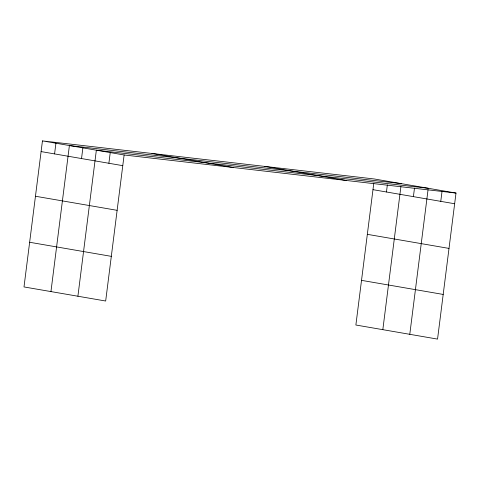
<?xml version="1.0" encoding="UTF-8"?>
<svg xmlns="http://www.w3.org/2000/svg" width="480" height="480" viewBox="0 0 480 480"><rect width="100%" height="100%" fill="white"/><g stroke="black" fill="none" stroke-linecap="round" stroke-linejoin="round"><path stroke-width="0.72" d="M42.45 140.898L24 286.938L105.672 301.02L124.122 154.98L42.45 140.898L374.328 178.98L456 193.062L437.55 339.102L355.878 325.02L373.788 183.252M54.576 153.906L55.926 143.22M50.952 291.582L69.402 145.542L401.28 183.63M81.528 158.55L82.878 147.87M77.904 296.232L96.354 150.192L428.232 188.274M108.888 163.272L110.238 152.586M386.454 191.988L387.354 184.866M382.83 329.67L400.92 186.48M413.406 196.638L414.486 188.088M409.782 334.314L428.052 189.702M440.766 201.354L442.026 191.382M124.122 154.98L456 193.062M264.81 166.416L346.482 180.498M372.978 189.666L454.65 203.748M151.968 153.462L233.64 167.544M41.1 151.584L122.772 165.666M367.338 234.336L449.01 248.412M35.454 196.248L117.126 210.33M361.524 280.356L443.196 294.438M29.64 242.268L111.312 256.35"/></g></svg>
